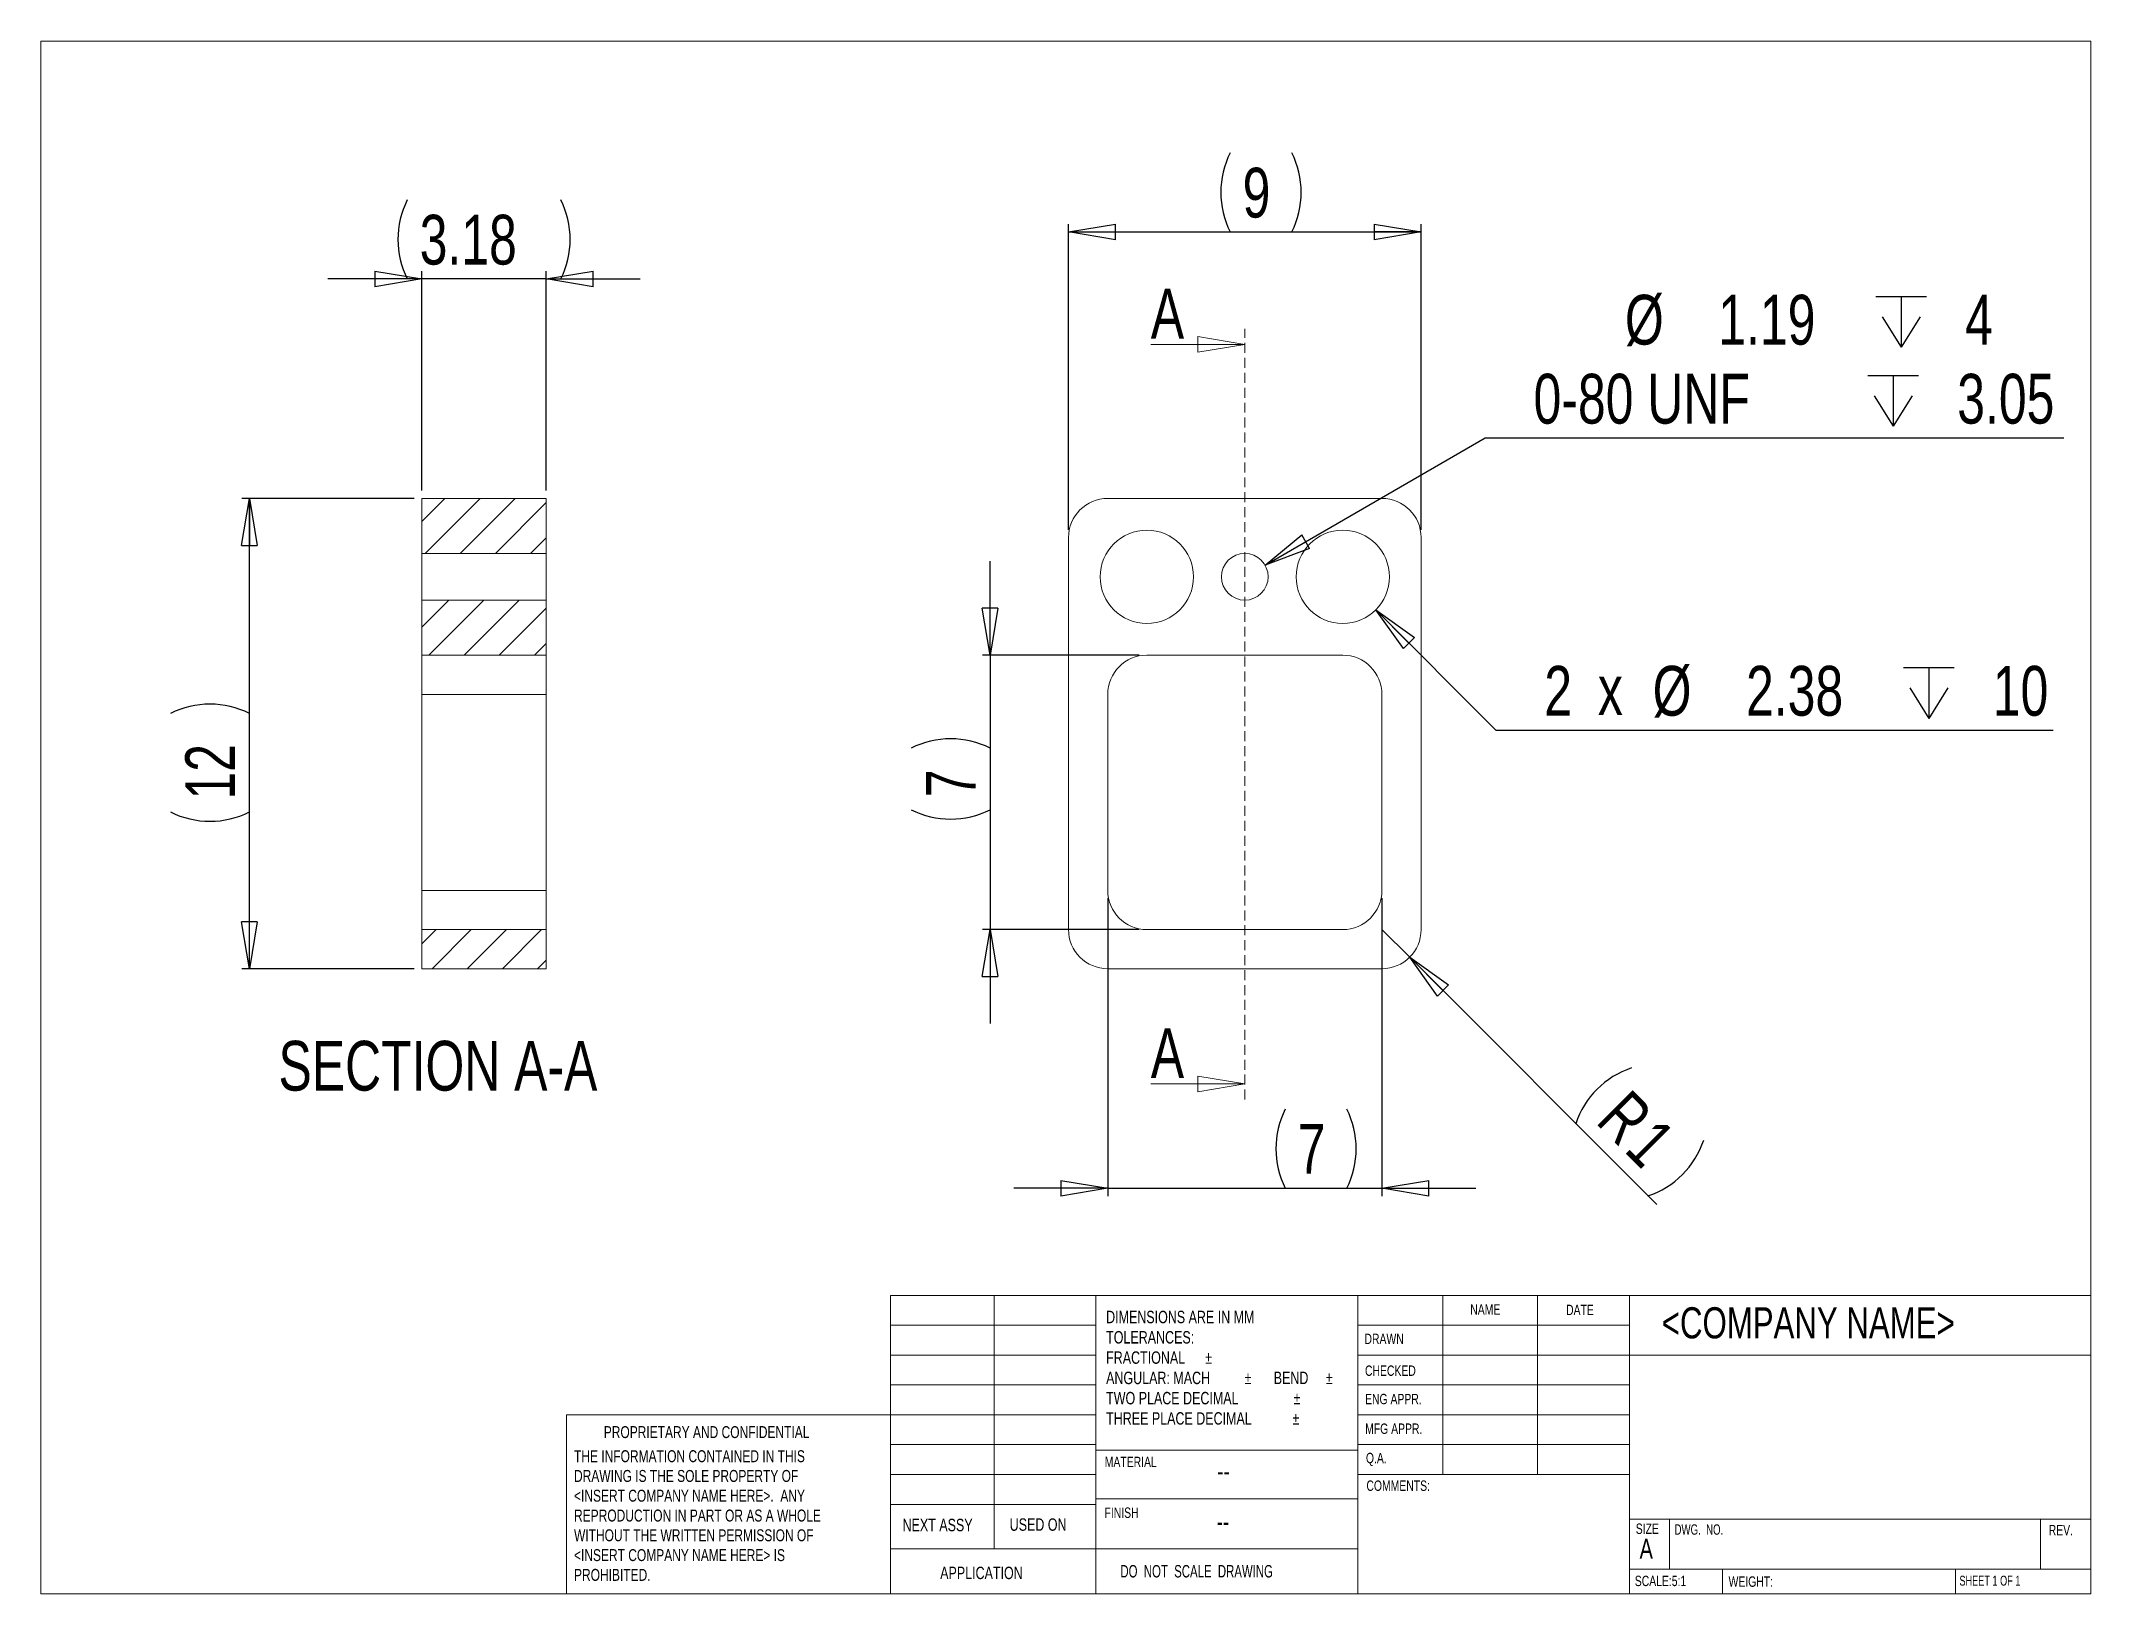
# Model space of a CAD drawing. Header units: millimetres. Extents: x 8 to 270, y 10 to 208.
import ezdxf

# ---------------------------------------------------------------- set-up
doc = ezdxf.new("R2010")
doc.units = ezdxf.units.MM
doc.linetypes.add('HIDDEN', pattern=[1.905, 1.27, -0.635])
doc.layers.add('FORMAT', color=7, linetype='Continuous')
doc.styles.add('SLDTEXTSTYLE0', font='TXT', dxfattribs={"width": 0.75})
doc.styles.add('SLDTEXTSTYLE1', font='TXT', dxfattribs={"width": 0.694444})
doc.styles.add('SLDTEXTSTYLE2', font='TXT', dxfattribs={"width": 0.684783})
doc.styles.add('SLDTEXTSTYLE3', font='TXT', dxfattribs={"width": 0.6875})
doc.dimstyles.new('SLDDIMSTYLE0', dxfattribs={"dimtxt": 6.35, "dimasz": 5.9944, "dimexe": 0, "dimexo": 0.0625, "dimgap": 1.5875, "dimtad": 1, "dimtoh": 1, "dimlfac": 0.2, "dimrnd": 1e-09, "dimzin": 12, "dimdsep": 46, "dimtxsty": 'SLDTEXTSTYLE0', "dimblk1": 'CLOSED', "dimblk2": 'CLOSED', "dimsah": 1, "dimcen": 0.09, "dimadec": 0, "dimazin": 0, "dimtfac": 1, "dimtofl": 0, "dimtmove": 0, "dimatfit": 3, "dimldrblk": 'CLOSED', "dimfxl": 1, "dimtolj": 1, "dimtzin": 12, "dimarcsym": 0})
doc.dimstyles.new('SLDDIMSTYLE1', dxfattribs={"dimtxt": 6.35, "dimasz": 5.9944, "dimexe": 0, "dimexo": 0.0625, "dimgap": 1.5875, "dimtad": 0, "dimtih": 1, "dimtoh": 1, "dimdec": 0, "dimlfac": 0.2, "dimrnd": 1e-09, "dimzin": 12, "dimdsep": 46, "dimtxsty": 'SLDTEXTSTYLE0', "dimblk1": 'CLOSED', "dimblk2": 'CLOSED', "dimsah": 1, "dimcen": 0.09, "dimadec": 0, "dimazin": 0, "dimtfac": 1, "dimtofl": 0, "dimtmove": 0, "dimatfit": 3, "dimldrblk": 'CLOSED', "dimfxl": 1, "dimtolj": 1, "dimtzin": 12, "dimarcsym": 0})
doc.dimstyles.new('SLDDIMSTYLE2', dxfattribs={"dimtxt": 6.35, "dimasz": 5.9944, "dimexe": 0, "dimexo": 0.0625, "dimgap": 1.5875, "dimtad": 0, "dimtih": 1, "dimtoh": 1, "dimlfac": 0.2, "dimrnd": 1e-09, "dimzin": 12, "dimdsep": 46, "dimtxsty": 'SLDTEXTSTYLE0', "dimblk1": 'CLOSED', "dimblk2": 'CLOSED', "dimsah": 1, "dimcen": 0.09, "dimadec": 0, "dimazin": 0, "dimtfac": 1, "dimtofl": 0, "dimtmove": 0, "dimatfit": 3, "dimldrblk": 'CLOSED', "dimfxl": 1, "dimtolj": 1, "dimtzin": 12, "dimarcsym": 0})
doc.dimstyles.new('SLDDIMSTYLE3', dxfattribs={"dimtxt": 6.35, "dimasz": 5.9944, "dimexe": 0, "dimexo": 0.0625, "dimgap": 1.5875, "dimtad": 1, "dimtoh": 1, "dimlfac": 0.2, "dimrnd": 1e-09, "dimzin": 12, "dimdsep": 46, "dimtxsty": 'SLDTEXTSTYLE0', "dimblk1": 'CLOSED', "dimblk2": 'CLOSED', "dimsah": 1, "dimcen": 0.09, "dimadec": 0, "dimazin": 0, "dimtfac": 1, "dimtofl": 0, "dimtmove": 0, "dimatfit": 3, "dimldrblk": 'CLOSED', "dimfxl": 1, "dimtolj": 1, "dimtzin": 12, "dimarcsym": 0})
doc.dimstyles.new('SLDDIMSTYLE4', dxfattribs={"dimtxt": 6.35, "dimasz": 5.9944, "dimexe": 0, "dimexo": 0.0625, "dimgap": 1.5875, "dimtad": 1, "dimtoh": 1, "dimlfac": 0.2, "dimrnd": 1e-09, "dimzin": 12, "dimdsep": 46, "dimtxsty": 'SLDTEXTSTYLE0', "dimblk1": 'CLOSED', "dimblk2": 'CLOSED', "dimsah": 1, "dimcen": 0.09, "dimadec": 0, "dimazin": 0, "dimtfac": 1, "dimtofl": 0, "dimtmove": 0, "dimatfit": 3, "dimldrblk": 'CLOSED', "dimfxl": 1, "dimtolj": 1, "dimtzin": 12, "dimarcsym": 0})

# ---------------------------------------------------------------- blocks, each defined once
blk = doc.blocks.new('SW_NOTE_0')
at = {"color": 0, "linetype": 'Continuous', "lineweight": 0, "attachment_point": 1, "style": 'SLDTEXTSTYLE0'}
for s, insert, char_height in [('DIMENSIONS ARE IN MM', (0, 2.05), 1.5875), ('TOLERANCES:', (0, -0.54), 1.5875), ('FRACTIONAL', (0, -3.13), 1.587), ('%%p', (12.64, -3.13), 1.587), ('ANGULAR: MACH', (0, -5.72), 1.5875), ('%%p', (17.67, -5.72), 1.587), ('     BEND ', (19.18, -5.72), 1.587), ('%%p', (28.03, -5.72), 1.587), ('TWO PLACE DECIMAL    ', (0, -8.3), 1.5875), ('%%p', (23.92, -8.3), 1.587), ('THREE PLACE DECIMAL  ', (0, -10.89), 1.5875), ('%%p', (23.78, -10.89), 1.587)]:
    blk.add_mtext(s, dxfattribs=dict(at, insert=insert, char_height=char_height))
blk = doc.blocks.new('SW_NOTE_1')
at = {"color": 0, "linetype": 'Continuous', "lineweight": 0, "char_height": 1.524, "attachment_point": 1, "style": 'SLDTEXTSTYLE0'}
for s, insert in [('THE INFORMATION CONTAINED IN THIS', (0, 1.96)), ('DRAWING IS THE SOLE PROPERTY OF', (0, -0.56)), ('<INSERT COMPANY NAME HERE>.  ANY ', (0, -3.08)), ('REPRODUCTION IN PART OR AS A WHOLE', (0, -5.61)), ('WITHOUT THE WRITTEN PERMISSION OF', (0, -8.13)), ('<INSERT COMPANY NAME HERE> IS ', (0, -10.66)), ('PROHIBITED.', (0, -13.18))]:
    blk.add_mtext(s, dxfattribs=dict(at, insert=insert))
blk = doc.blocks.new('_CLOSED')
at = {"color": 0, "linetype": 'ByBlock', "lineweight": -2}
for p, q in [((-1, 0.166667), (0, 0)), ((-1, 0.166667), (-1, -0.166667)), ((0, 0), (-1, -0.166667)), ((0, 0), (-1, 0))]:
    blk.add_line(p, q, dxfattribs=at)
blk = doc.blocks.new('*D4')
at = {"layer": 'FORMAT'}
for p, q in [((139.51, 145.72), (139.51, 184.72)), ((139.51, 183.73), (184.51, 183.73)), ((184.51, 145.72), (184.51, 184.72))]:
    blk.add_line(p, q, dxfattribs=at)
for centre, start, end in [((170.22, 188.76), 153.4349, 206.5651), ((157.93, 188.76), 333.4349, 26.5651)]:
    blk.add_arc(centre, 11.27, start, end, dxfattribs=at)
at = {"layer": 'FORMAT', "xscale": 5.9944, "yscale": 5.9944, "rotation": 180}
blk.add_blockref('_CLOSED', (139.51, 183.73, -7.44), dxfattribs=at)
at = {"layer": 'FORMAT', "xscale": 5.9944, "yscale": 5.9944}
blk.add_blockref('_CLOSED', (184.51, 183.73, -7.44), dxfattribs=at)
at = {"layer": 'FORMAT', "insert": (161.73, 191.91), "char_height": 6.35, "attachment_point": 1, "style": 'SLDTEXTSTYLE0'}
blk.add_mtext('9', dxfattribs=at)
blk = doc.blocks.new('*D5')
at = {"layer": 'FORMAT'}
for p, q in [((129.51, 129.73), (129.51, 141.71)), ((148.52, 129.73), (128.52, 129.73)), ((129.51, 129.73), (129.51, 94.73)), ((148.52, 94.73), (128.52, 94.73)), ((129.51, 94.73), (129.51, 82.74))]:
    blk.add_line(p, q, dxfattribs=at)
for centre, start, end in [((124.47, 107.79), 63.4349, 116.5651), ((124.47, 120.09), 243.4349, 296.5651)]:
    blk.add_arc(centre, 11.27, start, end, dxfattribs=at)
at = {"layer": 'FORMAT', "xscale": 5.9944, "yscale": 5.9944}
for p, rotation in [((129.51, 129.73, -7.44), 270), ((129.51, 94.73, -7.44), 90)]:
    blk.add_blockref('_CLOSED', p, dxfattribs=dict(at, rotation=rotation))
at = {"layer": 'FORMAT', "insert": (121.33, 111.6), "char_height": 6.35, "attachment_point": 1, "rotation": 90, "style": 'SLDTEXTSTYLE0'}
blk.add_mtext('7', dxfattribs=at)
blk = doc.blocks.new('*D6')
at = {"layer": 'FORMAT'}
for p, q in [((144.51, 98.73), (144.51, 60.73)), ((179.51, 98.73), (179.51, 60.73)), ((144.51, 61.73), (132.52, 61.73)), ((144.51, 61.73), (179.51, 61.73)), ((179.51, 61.73), (191.5, 61.73))]:
    blk.add_line(p, q, dxfattribs=at)
for centre, start, end in [((177.25, 66.76), 153.4349, 206.5651), ((164.95, 66.76), 333.4349, 26.5651)]:
    blk.add_arc(centre, 11.27, start, end, dxfattribs=at)
at = {"layer": 'FORMAT', "xscale": 5.9944, "yscale": 5.9944}
blk.add_blockref('_CLOSED', (144.51, 61.73, -7.44), dxfattribs=at)
at = {"layer": 'FORMAT', "xscale": 5.9944, "yscale": 5.9944, "rotation": 180}
blk.add_blockref('_CLOSED', (179.51, 61.73, -7.44), dxfattribs=at)
at = {"layer": 'FORMAT', "insert": (168.75, 69.91), "char_height": 6.35, "attachment_point": 1, "style": 'SLDTEXTSTYLE0'}
blk.add_mtext('7', dxfattribs=at)
blk = doc.blocks.new('SW_SYMBOL_HOLE_DEPTH')
at = {"layer": 'FORMAT', "color": 0}
for p, q in [((0, 875), (800, 875)), ((400, 875), (400, 75)), ((100, 555), (400, 75)), ((700, 555), (400, 75))]:
    blk.add_line(p, q, dxfattribs=at)
blk = doc.blocks.new('*D7')
at = {"layer": 'FORMAT'}
for p, q in [((178.72, 135.51), (194.06, 120.17)), ((194.06, 120.17), (265.17, 120.17))]:
    blk.add_line(p, q, dxfattribs=at)
at = {"layer": 'FORMAT', "xscale": 5.9944, "yscale": 5.9944, "rotation": 134.9866655248}
blk.add_blockref('_CLOSED', (178.72, 135.51, -7.44), dxfattribs=at)
at = {"layer": 'FORMAT', "xscale": 0.0081111328, "yscale": 0.0081111328, "zscale": 0.0081111328}
blk.add_blockref('SW_SYMBOL_HOLE_DEPTH', (246.06, 121.05), dxfattribs=at)
at = {"layer": 'FORMAT', "char_height": 6.35, "attachment_point": 1, "style": 'SLDTEXTSTYLE0'}
for s, insert in [('2', (200.23, 128.36)), ('%%c', (214.06, 128.36)), ('2.38', (225.98, 128.36)), ('10', (257.47, 128.36)), (' x ', (205.3, 128.45))]:
    blk.add_mtext(s, dxfattribs=dict(at, insert=insert))
blk = doc.blocks.new('*D9')
at = {"layer": 'FORMAT'}
for p, q in [((164.59, 141.21), (192.69, 157.44)), ((192.69, 157.44), (266.54, 157.44))]:
    blk.add_line(p, q, dxfattribs=at)
at = {"layer": 'FORMAT', "xscale": 0.0081111328, "yscale": 0.0081111328, "zscale": 0.0081111328}
for p in [(242.52, 168.4), (241.51, 158.32)]:
    blk.add_blockref('SW_SYMBOL_HOLE_DEPTH', p, dxfattribs=at)
at = {"layer": 'FORMAT', "xscale": 5.9944, "yscale": 5.9944, "rotation": 209.9998010782}
blk.add_blockref('_CLOSED', (164.59, 141.21, -7.44), dxfattribs=at)
at = {"layer": 'FORMAT', "char_height": 6.35, "attachment_point": 1, "style": 'SLDTEXTSTYLE0'}
for s, insert in [('%%c', (210.52, 175.7)), ('1.19', (222.44, 175.7)), ('4', (253.94, 175.7)), ('0-80 UNF', (198.86, 165.62)), ('3.05', (252.93, 165.62))]:
    blk.add_mtext(s, dxfattribs=dict(at, insert=insert))
blk = doc.blocks.new('*D10')
at = {"layer": 'FORMAT'}
for q in [(179.51, 94.73), (214.59, 59.65)]:
    blk.add_line((183.05, 91.19), q, dxfattribs=at)
for centre, start, end in [((214.93, 66.38), 108.4349, 161.5651), ((209.88, 71.43), 288.4349, 341.5651)]:
    blk.add_arc(centre, 11.27, start, end, dxfattribs=at)
at = {"layer": 'FORMAT', "xscale": 5.9944, "yscale": 5.9944, "rotation": 134.9999999973}
blk.add_blockref('_CLOSED', (183.05, 91.19, -7.44), dxfattribs=at)
at = {"layer": 'FORMAT', "char_height": 6.35, "attachment_point": 1, "rotation": 315, "style": 'SLDTEXTSTYLE0'}
for s, insert in [('R', (211.15, 74.61)), ('1', (214.79, 70.97))]:
    blk.add_mtext(s, dxfattribs=dict(at, insert=insert))
blk = doc.blocks.new('*D11')
at = {"layer": 'FORMAT'}
for p, q in [((56.98, 150.72), (56.98, 178.72)), ((72.85, 150.72), (72.85, 178.72)), ((56.98, 177.73), (44.99, 177.73)), ((72.85, 177.73), (56.98, 177.73)), ((72.85, 177.73), (84.84, 177.73))]:
    blk.add_line(p, q, dxfattribs=at)
for centre, start, end in [((65.2, 182.76), 153.4349, 206.5651), ((64.64, 182.76), 333.4349, 26.5651)]:
    blk.add_arc(centre, 11.27, start, end, dxfattribs=at)
at = {"layer": 'FORMAT', "xscale": 5.9944, "yscale": 5.9944}
for p, rotation in [((56.98, 177.73, 11.75), 360), ((72.85, 177.73, 11.75), 180)]:
    blk.add_blockref('_CLOSED', p, dxfattribs=dict(at, rotation=rotation))
at = {"layer": 'FORMAT', "insert": (56.71, 185.91), "char_height": 6.35, "attachment_point": 1, "style": 'SLDTEXTSTYLE0'}
blk.add_mtext('3.18', dxfattribs=at)
blk = doc.blocks.new('*D12')
at = {"layer": 'FORMAT'}
for p, q in [((55.99, 149.73), (33.99, 149.73)), ((34.98, 89.73), (34.98, 149.73)), ((55.99, 89.73), (33.99, 89.73))]:
    blk.add_line(p, q, dxfattribs=at)
for centre, start, end in [((29.94, 112.21), 63.4349, 116.5651), ((29.94, 119.81), 243.4349, 296.5651)]:
    blk.add_arc(centre, 11.27, start, end, dxfattribs=at)
at = {"layer": 'FORMAT', "xscale": 5.9944, "yscale": 5.9944}
for p, rotation in [((34.98, 149.73, 11.75), 90), ((34.98, 89.73, 11.75), 270)]:
    blk.add_blockref('_CLOSED', p, dxfattribs=dict(at, rotation=rotation))
at = {"layer": 'FORMAT', "insert": (26.79, 111.31), "char_height": 6.35, "attachment_point": 1, "rotation": 90, "style": 'SLDTEXTSTYLE0'}
blk.add_mtext('12', dxfattribs=at)

msp = doc.modelspace()

# ---------------------------------------------------------------- hatches: boundary and pattern name
at = {"linetype": 'Continuous', "lineweight": 0}
h = msp.add_hatch(dxfattribs=at)
h.set_pattern_fill('ANSI31', style=0)
h.paths.add_polyline_path([(72.854, 142.703), (72.854, 149.725), (56.979, 149.725), (56.979, 142.703)], flags=0)
h = msp.add_hatch(dxfattribs=at)
h.set_pattern_fill('ANSI31', style=0)
h.paths.add_polyline_path([(56.979, 136.747), (56.979, 129.725), (72.854, 129.725), (72.854, 136.747)], flags=0)
h = msp.add_hatch(dxfattribs=at)
h.set_pattern_fill('ANSI31', style=0)
h.paths.add_polyline_path([(56.979, 94.725), (56.979, 89.725), (72.854, 89.725), (72.854, 94.725)], flags=0)

# ---------------------------------------------------------------- linework, layer by layer
at = {"color": 8, "linetype": 'Continuous', "lineweight": 0}
for p, q in [((8.38, 208.079), (270, 208.079)), ((8.38, 208.079), (8.38, 9.959)), ((270, 9.959), (270, 208.079)), ((116.775, 9.959), (116.775, 48.059)), ((116.775, 48.059), (143, 48.059)), ((130.027, 48.059), (130.027, 15.736)), ((143, 9.959), (143, 48.059)), ((143, 48.059), (270, 48.059)), ((176.452, 48.059), (176.452, 9.959)), ((187.285, 48.059), (187.285, 25.199)), ((199.377, 48.059), (199.377, 25.199)), ((211.114, 48.059), (211.114, 9.959)), ((116.775, 44.249), (143, 44.249)), ((176.452, 44.249), (211.114, 44.249)), ((116.775, 40.439), (143, 40.439)), ((176.452, 40.439), (270, 40.439)), ((116.775, 36.629), (143, 36.629)), ((176.452, 36.629), (211.114, 36.629)), ((116.775, 32.819), (75.44, 32.819)), ((75.44, 32.819), (75.44, 9.959)), ((116.775, 32.819), (143, 32.819)), ((176.452, 32.819), (211.114, 32.819)), ((116.775, 29.009), (143, 29.009)), ((176.452, 29.009), (211.114, 29.009)), ((176.452, 28.314), (143, 28.314)), ((116.775, 25.199), (143, 25.199)), ((176.452, 25.199), (211.114, 25.199)), ((116.775, 21.389), (143, 21.389)), ((143, 22.086), (176.452, 22.086)), ((211.114, 19.484), (270, 19.484)), ((216.212, 19.484), (216.212, 13.134)), ((263.57, 19.484), (263.57, 13.134)), ((143, 15.736), (116.775, 15.736)), ((143, 15.736), (176.452, 15.736)), ((211.114, 13.134), (270, 13.134)), ((222.99, 13.134), (222.99, 9.959)), ((252.694, 13.134), (252.694, 9.959)), ((270, 9.959), (8.38, 9.959))]:
    msp.add_line(p, q, dxfattribs=at)
at = {"color": 7, "linetype": 'HIDDEN', "lineweight": 0}
msp.add_line((162.011, 73.037), (162.011, 171.371), dxfattribs=at)
at = {"color": 7, "linetype": 'Continuous', "lineweight": 0}
for p, q in [((150.011, 169.371), (162.011, 169.371)), ((150.011, 75.037), (162.011, 75.037))]:
    msp.add_line(p, q, dxfattribs=at)
at = {"color": 7, "linetype": 'Continuous', "lineweight": 15}
for p, q in [((56.979, 149.725), (56.979, 142.703)), ((72.854, 149.725), (56.979, 149.725)), ((72.854, 149.725), (72.854, 142.703)), ((179.511, 149.725), (144.511, 149.725)), ((139.511, 144.725), (139.511, 94.725)), ((184.511, 94.725), (184.511, 144.725)), ((56.979, 136.747), (56.979, 142.703)), ((56.979, 142.703), (72.854, 142.703)), ((72.854, 136.747), (72.854, 142.703)), ((72.854, 136.747), (56.979, 136.747)), ((56.979, 136.747), (56.979, 129.725)), ((72.854, 136.747), (72.854, 129.725)), ((56.979, 129.725), (72.854, 129.725)), ((56.979, 124.725), (56.979, 129.725)), ((72.854, 129.725), (72.854, 124.725)), ((174.511, 129.725), (149.511, 129.725)), ((72.854, 124.725), (56.979, 124.725)), ((56.979, 99.725), (56.979, 124.725)), ((72.854, 99.725), (72.854, 124.725)), ((144.511, 124.725), (144.511, 99.725)), ((179.511, 99.725), (179.511, 124.725)), ((56.979, 99.725), (72.854, 99.725)), ((56.979, 94.725), (56.979, 99.725)), ((72.854, 99.725), (72.854, 94.725)), ((72.854, 94.725), (56.979, 94.725)), ((56.979, 94.725), (56.979, 89.725)), ((72.854, 94.725), (72.854, 89.725)), ((149.511, 94.725), (174.511, 94.725)), ((56.979, 89.725), (72.854, 89.725)), ((144.511, 89.725), (179.511, 89.725))]:
    msp.add_line(p, q, dxfattribs=at)
for centre, radius in [((149.511, 139.725), 5.953), ((174.511, 139.725), 5.953), ((162.011, 139.725), 2.978)]:
    msp.add_circle(centre, radius, dxfattribs=at)
for centre, start, end in [((144.511, 144.725), 90, 180), ((179.511, 144.725), 0, 90), ((149.511, 124.725), 90, 180), ((174.511, 124.725), 0, 90), ((149.511, 99.725), 180, 270), ((174.511, 99.725), 270, 0), ((144.511, 94.725), 180, 270), ((179.511, 94.725), 270, 0)]:
    msp.add_arc(centre, 5, start, end, dxfattribs=at)

# ---------------------------------------------------------------- block references
at = {"color": 7, "linetype": 'Continuous', "lineweight": 0, "xscale": 6, "yscale": 6, "rotation": 360}
for p in [(162.011, 169.371), (162.011, 75.037)]:
    msp.add_blockref('_CLOSED', p, dxfattribs=at)
at = {"color": 8, "linetype": 'Continuous', "lineweight": 0}
for name, p in [('SW_NOTE_0', (144.312, 44.039)), ('SW_NOTE_1', (76.405, 26.339))]:
    msp.add_blockref(name, p, dxfattribs=at)

# ---------------------------------------------------------------- texts
at = {"color": 7, "linetype": 'Continuous', "char_height": 6.35, "attachment_point": 1, "style": 'SLDTEXTSTYLE0'}
for insert in [(150.011, 176.472), (150.011, 82.138)]:
    msp.add_mtext('A', dxfattribs=dict(at, insert=insert))
at = {"color": 8, "linetype": 'Continuous', "lineweight": 0, "attachment_point": 1}
for s, insert, char_height, style in [('NAME', (190.783, 46.911), 1.3229, 'SLDTEXTSTYLE0'), ('DATE', (203.011, 46.86), 1.3229, 'SLDTEXTSTYLE0'), ('<COMPANY NAME>', (215.225, 46.539), 3.96875, 'SLDTEXTSTYLE0'), ('DRAWN', (177.284, 43.166), 1.3229, 'SLDTEXTSTYLE0'), ('CHECKED', (177.345, 39.108), 1.3229, 'SLDTEXTSTYLE0'), ('ENG APPR.', (177.358, 35.491), 1.3229, 'SLDTEXTSTYLE0'), ('PROPRIETARY AND CONFIDENTIAL', (80.202, 31.372), 1.524, 'SLDTEXTSTYLE0'), ('MFG APPR.', (177.37, 31.709), 1.3229, 'SLDTEXTSTYLE0'), ('MATERIAL', (144.138, 27.469), 1.3229, 'SLDTEXTSTYLE0'), ('Q.A.', (177.468, 27.966), 1.3229, 'SLDTEXTSTYLE0'), ('--', (158.494, 26.814), 2.3813, 'SLDTEXTSTYLE0'), ('COMMENTS:', (177.53, 24.437), 1.3229, 'SLDTEXTSTYLE0'), ('FINISH', (144.108, 20.99), 1.3229, 'SLDTEXTSTYLE0'), ('NEXT ASSY', (118.333, 19.554), 1.5875, 'SLDTEXTSTYLE0'), ('USED ON', (132.002, 19.608), 1.5875, 'SLDTEXTSTYLE0'), ('--', (158.43, 20.377), 2.3813, 'SLDTEXTSTYLE0'), ('SIZE', (211.902, 18.948), 1.3229, 'SLDTEXTSTYLE0'), ('DWG.  NO.', (216.854, 18.844), 1.3229, 'SLDTEXTSTYLE1'), ('REV.', (264.605, 18.765), 1.3229, 'SLDTEXTSTYLE0'), ('A', (212.391, 16.996), 2.54, 'SLDTEXTSTYLE0'), ('APPLICATION', (123.137, 13.442), 1.5875, 'SLDTEXTSTYLE0'), ('DO  NOT  SCALE  DRAWING', (146.134, 13.653), 1.5875, 'SLDTEXTSTYLE2'), ('SCALE:5:1', (211.779, 12.288), 1.3229, 'SLDTEXTSTYLE0'), ('WEIGHT:', (223.748, 12.198), 1.3229, 'SLDTEXTSTYLE0'), ('SHEET 1 OF 1', (253.207, 12.293), 1.27, 'SLDTEXTSTYLE3')]:
    msp.add_mtext(s, dxfattribs=dict(at, insert=insert, char_height=char_height, style=style))
at = {"layer": 'FORMAT', "insert": (38.688, 80.525), "char_height": 6.35, "attachment_point": 1, "style": 'SLDTEXTSTYLE0'}
msp.add_mtext('SECTION A-A', dxfattribs=at)

# ---------------------------------------------------------------- dimensions: what is measured, and where the dimension line sits
at = {"layer": 'FORMAT'}
for base, p1, p2, dimstyle, picture, middle in [((184.511, 183.725), (139.511, 144.725), (184.511, 144.725), 'SLDDIMSTYLE0', '*D4', (164.077, 183.725)), ((56.979276736, 177.725258912), (72.854276735, 149.725258912), (56.979276736, 149.725258912), 'SLDDIMSTYLE4', '*D11', (64.916776735, 177.725258912)), ((179.511, 61.725), (144.511, 99.725), (179.511, 99.725), 'SLDDIMSTYLE0', '*D6', (171.101, 61.725))]:
    dim = msp.add_linear_dim(base=base, p1=p1, p2=p2, text='(<>)', dimstyle=dimstyle, dxfattribs=at)
    dim.commit()
    dim.dimension.update_dxf_attribs({"geometry": picture, "text_midpoint": middle, "dimtype": 160})
dim = msp.add_diameter_dim_2p(p1=(159.437, 138.239), p2=(164.59, 141.214), text='<> {\\fGDT;x} 4\\P0-80 UNF  {\\fGDT;x} 3.05\\P', dimstyle='SLDDIMSTYLE2', dxfattribs=at)
dim.commit()
dim.dimension.update_dxf_attribs({"geometry": '*D9', "text_midpoint": (231.115, 167.613), "dimtype": 163})
for base, p1, p2, picture, middle in [((34.979, 149.725), (56.979, 89.725), (56.979, 149.725), '*D12', (34.979, 116.007)), ((129.511, 94.725), (149.511, 129.725), (149.511, 94.725), '*D5', (129.511, 113.941))]:
    dim = msp.add_linear_dim(base=base, p1=p1, p2=p2, angle=90, text='(<>)', dimstyle='SLDDIMSTYLE0', dxfattribs=at)
    dim.commit()
    dim.dimension.update_dxf_attribs({"geometry": picture, "text_midpoint": middle, "dimtype": 160})
dim = msp.add_diameter_dim_2p(p1=(171.65, 142.587), p2=(178.72, 135.515), text='<> x %%c 2.38 {\\fGDT;x} 10\\P', dimstyle='SLDDIMSTYLE1', override={"dimpost": '<>'}, dxfattribs=at)
dim.commit()
dim.dimension.update_dxf_attribs({"geometry": '*D7', "text_midpoint": (231.115, 125.258), "dimtype": 163})
dim = msp.add_radius_dim(center=(179.511, 94.725), mpoint=(183.047, 91.19), text='(<>)', dimstyle='SLDDIMSTYLE3', dxfattribs=at)
dim.commit()
dim.dimension.update_dxf_attribs({"geometry": '*D10', "text_midpoint": (209.081, 65.156), "dimtype": 164})

doc.saveas('drawing.dxf')
